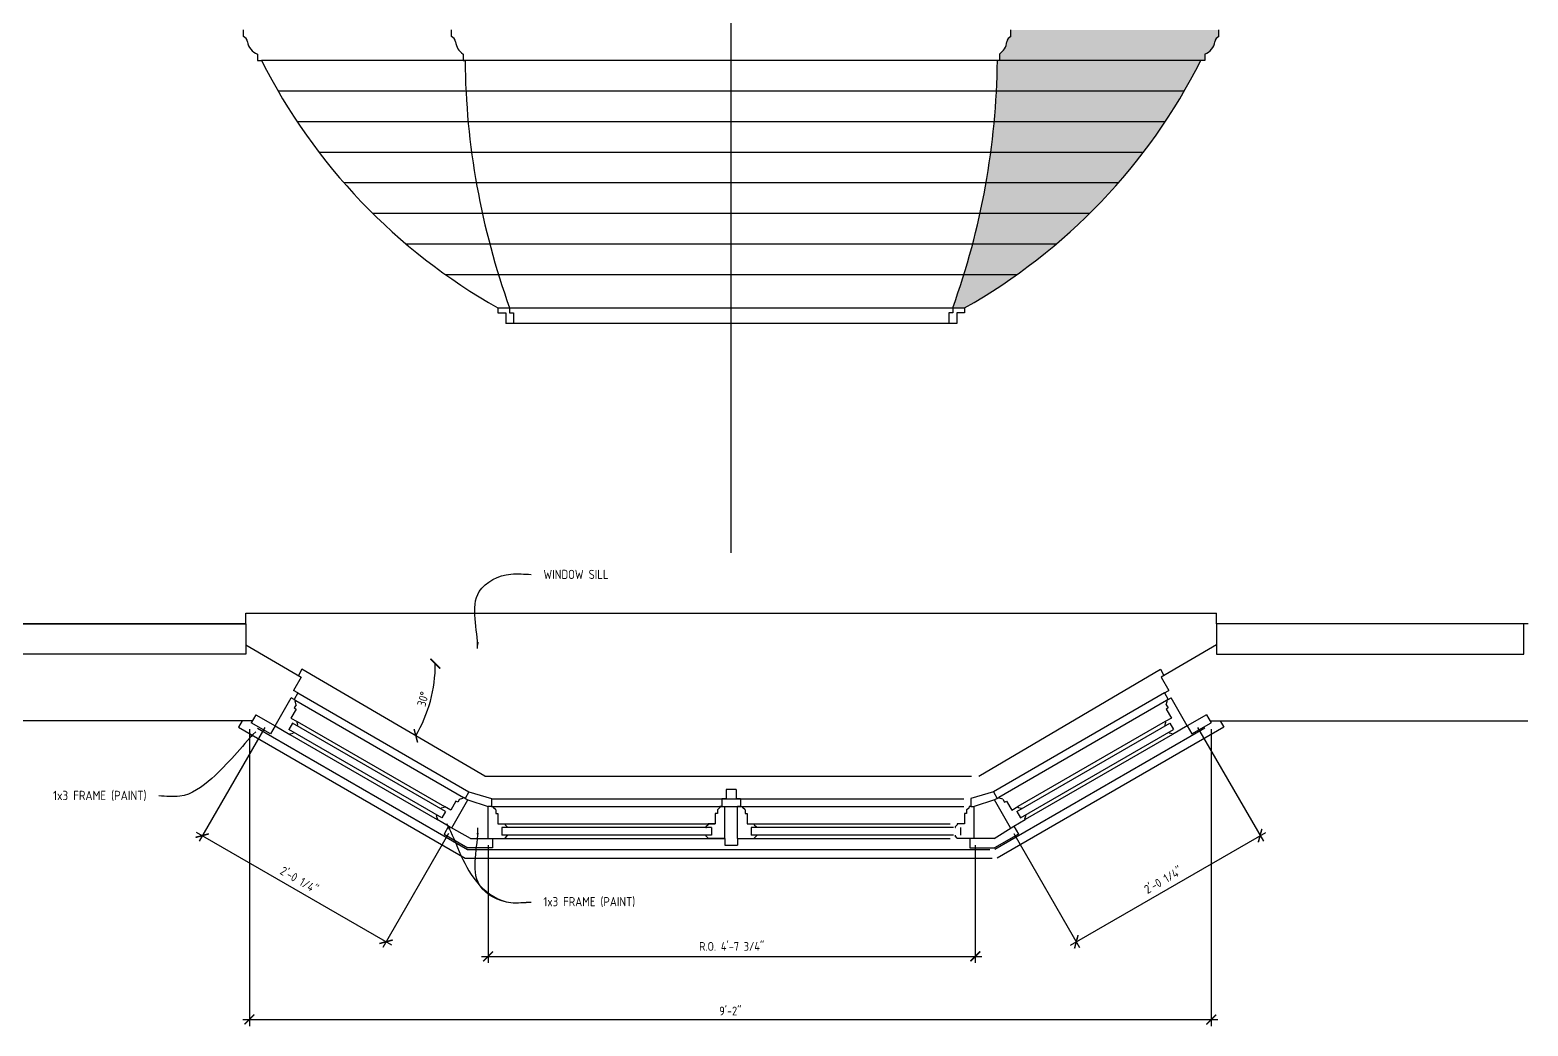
# Model space of a CAD drawing. Header units: inches. Extents: x -2541 to 2108, y -2072 to 3885.
# Drawn here: x 586.2 to 757.6, y -2072.4 to -1958.5 of the extents above; entities that cross this region are included whole.
import ezdxf

# ---------------------------------------------------------------- set-up
doc = ezdxf.new("R2010")
doc.units = ezdxf.units.IN
doc.header["$MEASUREMENT"] = 0
for name, color, linetype in [('A-DIM', 8, 'Continuous'), ('ELEV-1', 8, 'Continuous'), ('ELEV-2', 1, 'Continuous'), ('ELEV-3', 3, 'Continuous'), ('ELEV-4', 4, 'Continuous'), ('ELEV-HATCH', 8, 'Continuous'), ('PL-1', 9, 'Continuous'), ('PL-5', 6, 'Continuous'), ('PL-DORSILL', 1, 'Continuous'), ('PL-DORWIN', 3, 'Continuous')]:
    doc.layers.add(name, color=color, linetype=linetype)
doc.styles.add('DIM12', font='architxt.shx', dxfattribs={"height": 1})
doc.styles.add('DIM8', font='architxt.shx', dxfattribs={"height": 0.75})
doc.dimstyles.new('TICK12A', dxfattribs={"dimscale": 12, "dimtxt": 0.078125, "dimasz": 0.09375, "dimexe": 0.0625, "dimexo": 0.0625, "dimgap": 0.03125, "dimtad": 1, "dimdec": 3, "dimzin": 3, "dimdsep": 46, "dimlunit": 4, "dimtxsty": 'DIM12', "dimblk1": 'ARCHTICK', "dimblk2": 'ARCHTICK', "dimsah": 1, "dimcen": 0.09375, "dimdle": 0.0625, "dimclrd": 256, "dimclrt": 2, "dimadec": 0, "dimazin": 0, "dimtfac": 1, "dimtdec": 3, "dimtmove": 2, "dimatfit": 2, "dimldrblk": 'ARCHTICK', "dimfxl": 1, "dimfrac": 2, "dimtolj": 1, "dimtzin": 0, "dimarcsym": 0})
doc.dimstyles.new('TICK8A', dxfattribs={"dimscale": 8, "dimtxt": 0.1875, "dimasz": 0.09375, "dimexe": 0.0625, "dimexo": 0.0625, "dimgap": 0.125, "dimtad": 1, "dimdec": 4, "dimzin": 3, "dimdsep": 46, "dimlunit": 4, "dimtxsty": 'DIM8', "dimblk1": 'ARCHTICK', "dimblk2": 'ARCHTICK', "dimsah": 1, "dimcen": 0.09375, "dimdle": 0.0625, "dimclrt": 2, "dimadec": 0, "dimazin": 0, "dimtfac": 1, "dimtdec": 4, "dimtofl": 0, "dimtmove": 2, "dimatfit": 3, "dimfxl": 1, "dimfrac": 1, "dimtolj": 1, "dimtzin": 0, "dimarcsym": 0})

# ---------------------------------------------------------------- blocks, each defined once
blk = doc.blocks.new('_ARCHTICK')
at = {"color": 0, "linetype": 'ByBlock', "const_width": 0.15}
blk.add_lwpolyline([(-0.5, -0.5), (0.5, 0.5)], dxfattribs=at)
blk = doc.blocks.new('*D15')
at = {"layer": 'A-DIM', "lineweight": -2}
blk.add_arc((616.23, -2030.96), 16.36, 329.7042, 360, dxfattribs=at)
at = {"layer": 'DEFPOINTS', "color": 0}
for p in [(604.77, -2030.96), (617.33, -2031.6), (726.53, -2030.96), (631.58, -2036.61), (638.24, -2043.82)]:
    blk.add_point(p, dxfattribs=at)
at = {"layer": 'A-DIM', "lineweight": -2, "xscale": 1.125, "yscale": 1.125, "zscale": 1.125}
for p, rotation in [((632.59, -2030.96), 89.99999999999991), ((630.36, -2039.21), 239.7042434981012)]:
    blk.add_blockref('_ARCHTICK', p, dxfattribs=dict(at, rotation=rotation))
at = {"layer": 'A-DIM', "color": 2, "insert": (631.18, -2035), "char_height": 1, "attachment_point": 5, "rotation": 74.8521, "style": 'DIM12'}
blk.add_mtext('\\A1;30°', dxfattribs=at)
blk = doc.blocks.new('*D16')
at = {"layer": 'A-DIM', "color": 0, "lineweight": -2}
for p, q in [((638.63, -2051.72), (638.63, -2065.19)), ((694.35, -2051.72), (694.35, -2065.19))]:
    blk.add_line(p, q, dxfattribs=at)
at = {"layer": 'A-DIM', "lineweight": -2}
blk.add_line((637.88, -2064.44), (695.1, -2064.44), dxfattribs=at)
at = {"layer": 'DEFPOINTS', "color": 0}
for p in [(638.63, -2050.97), (694.35, -2050.97), (694.35, -2064.44)]:
    blk.add_point(p, dxfattribs=at)
at = {"layer": 'A-DIM', "lineweight": -2, "xscale": 1.125, "yscale": 1.125, "zscale": 1.125, "rotation": 180}
blk.add_blockref('_ARCHTICK', (638.63, -2064.44), dxfattribs=at)
at = {"layer": 'A-DIM', "lineweight": -2, "xscale": 1.125, "yscale": 1.125, "zscale": 1.125}
blk.add_blockref('_ARCHTICK', (694.35, -2064.44), dxfattribs=at)
at = {"layer": 'A-DIM', "color": 2, "insert": (666.49, -2063.3), "char_height": 1, "attachment_point": 5, "style": 'DIM12'}
blk.add_mtext('\\A1;R.O. 4\'-7 3/4"', dxfattribs=at)
blk = doc.blocks.new('*D17')
at = {"layer": 'A-DIM', "color": 0, "lineweight": -2}
for p, q in [((611.33, -2038.47), (611.33, -2072.41)), ((721.34, -2038.47), (721.34, -2072.41))]:
    blk.add_line(p, q, dxfattribs=at)
at = {"layer": 'A-DIM', "lineweight": -2}
blk.add_line((610.58, -2071.66), (722.09, -2071.66), dxfattribs=at)
at = {"layer": 'DEFPOINTS', "color": 0}
for p in [(611.33, -2037.72), (721.34, -2037.72), (721.34, -2071.66)]:
    blk.add_point(p, dxfattribs=at)
at = {"layer": 'A-DIM', "lineweight": -2, "xscale": 1.125, "yscale": 1.125, "zscale": 1.125, "rotation": 180}
blk.add_blockref('_ARCHTICK', (611.33, -2071.66), dxfattribs=at)
at = {"layer": 'A-DIM', "lineweight": -2, "xscale": 1.125, "yscale": 1.125, "zscale": 1.125}
blk.add_blockref('_ARCHTICK', (721.34, -2071.66), dxfattribs=at)
at = {"layer": 'A-DIM', "color": 2, "insert": (666.33, -2070.69), "char_height": 1, "attachment_point": 5, "style": 'DIM12'}
blk.add_mtext('\\A1;9\'-2"', dxfattribs=at)
blk = doc.blocks.new('*D18')
at = {"layer": 'A-DIM', "color": 0, "lineweight": -2}
for p, q in [((719.78, -2038.26), (727.3, -2051.28)), ((698.76, -2050.4), (706.27, -2063.42))]:
    blk.add_line(p, q, dxfattribs=at)
at = {"layer": 'A-DIM', "lineweight": -2}
blk.add_line((705.25, -2063.14), (727.57, -2050.26), dxfattribs=at)
at = {"layer": 'DEFPOINTS', "color": 0}
for p in [(719.41, -2037.61), (698.38, -2049.75), (726.92, -2050.63)]:
    blk.add_point(p, dxfattribs=at)
at = {"layer": 'A-DIM', "lineweight": -2, "xscale": 1.125, "yscale": 1.125, "zscale": 1.125}
for p, rotation in [((726.92, -2050.63), 29.99385882097481), ((705.9, -2062.77), 209.9938588209748)]:
    blk.add_blockref('_ARCHTICK', p, dxfattribs=dict(at, rotation=rotation))
at = {"layer": 'A-DIM', "color": 2, "insert": (715.84, -2055.71), "char_height": 1, "attachment_point": 5, "rotation": 29.9939, "style": 'DIM12'}
blk.add_mtext('\\A1;2\'-0 1/4"', dxfattribs=at)
blk = doc.blocks.new('*D19')
at = {"layer": 'A-DIM', "color": 0, "lineweight": -2}
for p, q in [((613.08, -2038.26), (605.56, -2051.28)), ((634.1, -2050.4), (626.59, -2063.42))]:
    blk.add_line(p, q, dxfattribs=at)
at = {"layer": 'A-DIM', "lineweight": -2}
blk.add_line((627.61, -2063.14), (605.29, -2050.26), dxfattribs=at)
at = {"layer": 'DEFPOINTS', "color": 0}
for p in [(613.45, -2037.61), (605.93, -2050.63), (634.48, -2049.75)]:
    blk.add_point(p, dxfattribs=at)
at = {"layer": 'A-DIM', "lineweight": -2, "xscale": 1.125, "yscale": 1.125, "zscale": 1.125}
for p, rotation in [((605.93, -2050.63), 150.0061411790252), ((626.96, -2062.77), 330.0061411790252)]:
    blk.add_blockref('_ARCHTICK', p, dxfattribs=dict(at, rotation=rotation))
at = {"layer": 'A-DIM', "color": 2, "insert": (617.02, -2055.71), "char_height": 1, "attachment_point": 5, "rotation": 330.0061, "style": 'DIM12'}
blk.add_mtext('\\A1;2\'-0 1/4"', dxfattribs=at)

msp = doc.modelspace()

# ---------------------------------------------------------------- hatches: boundary and pattern name
at = {"layer": 'ELEV-HATCH'}
h = msp.add_hatch(dxfattribs=at)
h.set_pattern_fill('DOTS', scale=8, style=0)
h.set_pattern_definition([(0, (693.1204, -1990.2715), (0.25, 0.5), [0, -0.5])])
h.paths.add_polyline_path([(706.5962, -1980.2691), (694.7088, -1980.2691, -0.03029635), (691.7734, -1990.2715), (693.1204, -1990.2715, 0.06249005)])
h.paths.add_polyline_path([(720.1482, -1961.9838), (696.8718, -1961.9838, -0.05361838), (694.7088, -1980.2691), (706.5962, -1980.2691, 0.08502836)])
h.paths.add_polyline_path([(721.7312, -1959.8808, -0.28176936), (722.2121, -1959.2338), (722.2121, -1958.4838), (698.427, -1958.4838), (698.427, -1959.2338, 0.2622716), (697.9532, -1959.8252, -0.2248983), (697.1009, -1961.2338), (697.1009, -1961.9838), (720.1482, -1961.9838), (720.5984, -1961.9838), (720.5984, -1961.2338, 0.28439976)])
h.paths.add_polyline_path([(716.4962, -1898.9472), (700.0596, -1898.9472), (700.0596, -1952.9168), (716.4962, -1952.9168)], flags=0)
h.paths.add_polyline_path([(718.5937, -1897.0097), (699.2749, -1897.0097), (699.2749, -1955.1503), (718.5937, -1955.1503)])
h.paths.add_polyline_path([(700.0596, -1952.9168), (700.0596, -1898.9472), (716.4962, -1898.9472), (716.4962, -1952.9168)], flags=16)
h.paths.add_polyline_path([(721.8648, -1888.2347), (696.9116, -1888.2347), (696.9116, -1895.0722), (721.0838, -1895.0722), (721.8648, -1895.0722)])
h.paths.add_polyline_path([(722.6458, -1884.0132), (697.3331, -1884.0132), (697.3331, -1888.2347), (722.6458, -1888.2347)])
h.paths.add_polyline_path([(725.3581, -1881.1446), (725.3581, -1880.9259), (725.5769, -1880.9259, 0.41421356), (725.6706, -1880.8321), (725.6706, -1880.6134), (726.3581, -1880.6134), (726.3581, -1880.3009), (722.5203, -1880.3009), (699.6346, -1880.3009), (699.6346, -1880.3009), (699.5949, -1880.3009), (699.5949, -1880.6134), (699.2992, -1880.6134, 0.41421356), (699.2054, -1880.7071), (699.2054, -1880.9259), (698.9923, -1880.9259), (698.9923, -1881.1446, 0.24578478), (697.9897, -1883.1695), (697.839, -1883.1695, -0.31720182), (697.5263, -1883.7007), (697.5263, -1884.0132), (722.9583, -1884.0132), (722.9583, -1883.7007, 0.41421356), (723.4896, -1883.1695), (723.7396, -1883.1695, -0.30331381)])

# ---------------------------------------------------------------- linework, layer by layer
at = {"layer": 'A-DIM', "color": 7}
msp.add_line((666.4285, -2018.2982), (666.4285, -1808.8039), dxfattribs=at)
at = {"layer": 'ELEV-1', "color": 7}
for p, q in [((718.2465, -1965.4838), (614.6104, -1965.4838)), ((716.0625, -1968.9838), (616.7944, -1968.9838)), ((713.5618, -1972.4838), (619.2952, -1972.4838)), ((710.6973, -1975.9838), (622.1596, -1975.9838)), ((707.4033, -1979.4838), (625.4536, -1979.4838)), ((703.5825, -1982.9838), (629.2745, -1982.9838)), ((699.0806, -1986.4838), (633.7764, -1986.4838))]:
    msp.add_line(p, q, dxfattribs=at)
at = {"layer": 'ELEV-2', "color": 7}
for p, q in [((720.1482, -1961.9838), (612.7088, -1961.9838)), ((639.7366, -1990.2715), (693.1204, -1990.2715))]:
    msp.add_line(p, q, dxfattribs=at)
at = {"layer": 'ELEV-3', "color": 7}
for p, q in [((641.0836, -1990.2715), (641.0836, -1990.8241)), ((641.0836, -1990.8241), (641.5339, -1990.8241)), ((641.5339, -1990.8241), (641.5339, -1992.0463)), ((691.7734, -1990.8241), (691.323, -1990.8241)), ((691.323, -1990.8241), (691.323, -1992.0463)), ((691.7734, -1990.2715), (691.7734, -1990.8241)), ((610.9028, -2026.3902), (610.9028, -2025.1793)), ((610.9028, -2025.1793), (721.9541, -2025.1793)), ((721.9541, -2026.3902), (721.9541, -2025.1793))]:
    msp.add_line(p, q, dxfattribs=at)
for centre, start, end in [((722.0783, -1961.0703), 180.60792, 199.82588), ((610.7787, -1961.0703), 340.17412, 359.39208)]:
    msp.add_arc(centre, 86.0979, start, end, dxfattribs=at)
at = {"layer": 'ELEV-4', "color": 7}
for p, q in [((610.6449, -1959.2338), (610.6449, -1958.4838)), ((634.4299, -1959.2338), (634.4299, -1958.4838)), ((698.427, -1959.2338), (698.427, -1958.4838)), ((722.2121, -1959.2338), (722.2121, -1958.4838)), ((612.2585, -1961.2338), (612.2585, -1961.9838)), ((612.2585, -1961.2338), (612.2585, -1961.9838)), ((612.2585, -1961.2338), (612.2585, -1961.9838)), ((612.2585, -1961.2338), (612.2585, -1961.9838)), ((612.2585, -1961.2338), (612.2585, -1961.9838)), ((612.2585, -1961.2338), (612.2585, -1961.9838)), ((635.7561, -1961.2338), (635.7561, -1961.9838)), ((635.7561, -1961.2338), (635.7561, -1961.9838)), ((635.7561, -1961.2338), (635.7561, -1961.9838)), ((635.7561, -1961.2338), (635.7561, -1961.9838)), ((635.7561, -1961.2338), (635.7561, -1961.9838)), ((635.7561, -1961.2338), (635.7561, -1961.9838)), ((697.1009, -1961.2338), (697.1009, -1961.9838)), ((697.1009, -1961.2338), (697.1009, -1961.9838)), ((697.1009, -1961.2338), (697.1009, -1961.9838)), ((697.1009, -1961.2338), (697.1009, -1961.9838)), ((697.1009, -1961.2338), (697.1009, -1961.9838)), ((697.1009, -1961.2338), (697.1009, -1961.9838)), ((720.5984, -1961.2338), (720.5984, -1961.9838)), ((720.5984, -1961.2338), (720.5984, -1961.9838)), ((720.5984, -1961.2338), (720.5984, -1961.9838)), ((720.5984, -1961.2338), (720.5984, -1961.9838)), ((720.5984, -1961.2338), (720.5984, -1961.9838)), ((720.5984, -1961.2338), (720.5984, -1961.9838)), ((612.2585, -1961.9838), (612.7088, -1961.9838)), ((612.7088, -1961.9838), (612.7088, -1961.9838)), ((612.7088, -1961.9838), (612.7088, -1961.9838)), ((612.7088, -1961.9838), (612.7088, -1961.9838)), ((612.7088, -1961.9838), (612.7088, -1961.9838)), ((635.7561, -1961.9838), (635.9852, -1961.9838)), ((635.9852, -1961.9838), (635.9852, -1961.9838)), ((635.9852, -1961.9838), (635.9852, -1961.9838)), ((635.9852, -1961.9838), (635.9852, -1961.9838)), ((635.9852, -1961.9838), (635.9852, -1961.9838)), ((696.8718, -1961.9838), (696.8718, -1961.9838)), ((697.1009, -1961.9838), (696.8718, -1961.9838)), ((696.8718, -1961.9838), (696.8718, -1961.9838)), ((696.8718, -1961.9838), (696.8718, -1961.9838)), ((696.8718, -1961.9838), (696.8718, -1961.9838)), ((720.1482, -1961.9838), (720.1482, -1961.9838)), ((720.5984, -1961.9838), (720.1482, -1961.9838)), ((720.1482, -1961.9838), (720.1482, -1961.9838)), ((720.1482, -1961.9838), (720.1482, -1961.9838)), ((720.1482, -1961.9838), (720.1482, -1961.9838)), ((639.7366, -1990.2715), (639.7366, -1990.8241)), ((639.7366, -1990.8241), (640.6373, -1990.8241)), ((640.6373, -1990.8241), (640.6373, -1992.0463)), ((693.1204, -1990.8241), (692.2196, -1990.8241)), ((692.2196, -1990.8241), (692.2196, -1992.0463)), ((693.1204, -1990.2715), (693.1204, -1990.8241)), ((692.2196, -1992.0463), (640.6373, -1992.0463))]:
    msp.add_line(p, q, dxfattribs=at)
for centre, radius, start, end in [((610.3568, -1959.9501), 0.772, 9.308363, 68.092604), ((612.7853, -1959.6421), 1.6766, 186.270313, 251.68877), ((634.1419, -1959.9501), 0.772, 9.308363, 68.092604), ((636.8165, -1959.6299), 1.9227, 185.82895, 236.528299), ((696.0404, -1959.6299), 1.9227, 303.471701, 354.17105), ((698.7151, -1959.9501), 0.772, 111.907396, 170.691637), ((720.0717, -1959.6421), 1.6766, 288.31123, 353.729687), ((722.5001, -1959.9501), 0.772, 111.907396, 170.691637), ((672.8584, -1931.569), 67.4021, 206.823499, 240.56687), ((659.9985, -1931.569), 67.4021, 299.43313, 333.176501)]:
    msp.add_arc(centre, radius, start, end, dxfattribs=at)
at = {"layer": 'PL-1', "color": 7}
for p, q in [((614.2632, -2038.0775), (616.107, -2034.884)), ((616.4318, -2035.0715), (616.107, -2034.884)), ((616.6212, -2035.1809), (635.8048, -2046.2566)), ((616.8693, -2034.3137), (636.4248, -2045.6041)), ((715.9877, -2034.3137), (696.4322, -2045.6041)), ((716.2358, -2035.1809), (697.0521, -2046.2566)), ((716.4252, -2035.0715), (716.75, -2034.884)), ((718.5937, -2038.0775), (716.75, -2034.884)), ((612.0524, -2036.801), (614.2632, -2038.0775)), ((720.8046, -2036.801), (718.5937, -2038.0775)), ((612.2522, -2038.3413), (636.2645, -2052.2048)), ((616.7848, -2037.5847), (633.6412, -2047.3168)), ((720.6048, -2038.3413), (696.5924, -2052.2048)), ((716.0721, -2037.5847), (699.2158, -2047.3168)), ((615.9412, -2039.0462), (632.7973, -2048.7781)), ((716.9158, -2039.0462), (700.0596, -2048.7781)), ((634.4752, -2049.7469), (636.319, -2046.5534)), ((635.9942, -2046.3659), (636.319, -2046.5534)), ((636.319, -2046.5534), (638.6484, -2047.2833)), ((638.6287, -2050.9708), (638.6287, -2047.2833)), ((639.0037, -2047.2833), (638.6484, -2047.2833)), ((639.0037, -2046.4083), (693.0255, -2046.4083)), ((639.2224, -2047.2833), (693.0255, -2047.2833)), ((665.3457, -2047.2833), (665.7207, -2047.2833)), ((665.7207, -2050.9708), (665.7207, -2047.2833)), ((667.1362, -2050.9708), (667.1362, -2047.2833)), ((667.5112, -2047.2833), (667.1362, -2047.2833)), ((693.8532, -2047.2833), (694.2086, -2047.2833)), ((696.538, -2046.5534), (694.2086, -2047.2833)), ((694.2282, -2050.9708), (694.2282, -2047.2833)), ((696.8627, -2046.3659), (696.538, -2046.5534)), ((698.3817, -2049.7469), (696.538, -2046.5534)), ((636.5952, -2050.9708), (634.1133, -2049.5379)), ((640.5661, -2049.2833), (664.5958, -2049.2833)), ((668.2612, -2049.2833), (691.4631, -2049.2833)), ((696.5118, -2050.9708), (698.7436, -2049.5379)), ((636.2645, -2052.2048), (696.0147, -2052.2048)), ((636.5952, -2050.9708), (639.1287, -2050.9708)), ((640.5662, -2050.9708), (665.7207, -2050.9708)), ((667.1362, -2050.9708), (691.4631, -2050.9708)), ((696.5118, -2050.9708), (693.7282, -2050.9708))]:
    msp.add_line(p, q, dxfattribs=at)
for points in [[(610.9028, -2026.3902), (610.9028, -2029.8936), (575.7548, -2029.8936), (575.7548, -2026.3902)], [(721.9541, -2026.3902), (721.9541, -2029.8936), (757.1022, -2029.8936), (757.1022, -2026.3902)]]:
    msp.add_lwpolyline(points, close=True, dxfattribs=at)
at = {"layer": 'PL-5', "color": 7}
for p, q in [((610.9028, -2026.3936), (575.7548, -2026.3936)), ((610.9028, -2026.3902), (610.9028, -2028.8222)), ((721.9541, -2026.3902), (721.9541, -2028.8222)), ((757.5688, -2026.3936), (721.9541, -2026.3936)), ((757.5688, -2026.3936), (757.5688, -2026.3936)), ((610.9028, -2028.8222), (617.2549, -2032.4895)), ((721.9541, -2028.8222), (715.6021, -2032.4895)), ((617.2549, -2032.4895), (616.3686, -2034.0247)), ((715.6021, -2032.4895), (716.4884, -2034.0247)), ((616.8693, -2034.3137), (616.3686, -2034.0247)), ((616.8693, -2034.3137), (616.4318, -2035.0715)), ((616.4318, -2035.0715), (616.6212, -2035.1809)), ((616.6212, -2035.1809), (616.5587, -2035.2891)), ((616.6616, -2035.6733), (616.5587, -2035.2891)), ((715.9877, -2034.3137), (716.4884, -2034.0247)), ((715.9877, -2034.3137), (716.4252, -2035.0715)), ((716.1954, -2035.6733), (716.2983, -2035.2891)), ((716.4252, -2035.0715), (716.2358, -2035.1809)), ((716.2358, -2035.1809), (716.2983, -2035.2891)), ((612.0524, -2036.801), (611.5211, -2037.7212)), ((616.675, -2036.1501), (616.0812, -2037.1785)), ((616.0812, -2037.1785), (616.7848, -2037.5847)), ((616.6616, -2035.6733), (616.4585, -2036.0251)), ((616.4585, -2036.0251), (616.675, -2036.1501)), ((716.7757, -2037.1785), (716.0721, -2037.5847)), ((716.3985, -2036.0251), (716.182, -2036.1501)), ((716.182, -2036.1501), (716.7757, -2037.1785)), ((716.1954, -2035.6733), (716.3985, -2036.0251)), ((720.8046, -2036.801), (721.3358, -2037.7212)), ((611.6481, -2037.5011), (575.9236, -2037.5011)), ((610.4934, -2037.5011), (610.0693, -2038.2357)), ((613.732, -2038.9976), (611.5211, -2037.7212)), ((614.2632, -2038.0775), (613.732, -2038.9976)), ((614.2632, -2038.0775), (615.9412, -2039.0462)), ((615.9724, -2038.9921), (616.3139, -2038.9006)), ((616.3608, -2038.8194), (616.3139, -2038.9006)), ((616.7848, -2037.5847), (616.7379, -2037.666)), ((616.7379, -2037.666), (616.8295, -2038.0075)), ((616.7983, -2038.0617), (616.7441, -2038.0304)), ((616.8295, -2038.0075), (616.7983, -2038.0617)), ((716.119, -2037.666), (716.0274, -2038.0075)), ((716.0274, -2038.0075), (716.0587, -2038.0617)), ((716.0587, -2038.0617), (716.1128, -2038.0304)), ((716.0721, -2037.5847), (716.119, -2037.666)), ((716.4962, -2038.8194), (716.543, -2038.9006)), ((716.8845, -2038.9921), (716.543, -2038.9006)), ((718.5937, -2038.0775), (716.9158, -2039.0462)), ((718.5937, -2038.0775), (719.125, -2038.9976)), ((719.125, -2038.9976), (721.3358, -2037.7212)), ((721.2088, -2037.5011), (757.5389, -2037.5011)), ((722.3635, -2037.5011), (722.7876, -2038.2357)), ((615.9724, -2038.9921), (615.9412, -2039.0462)), ((716.8845, -2038.9921), (716.9158, -2039.0462)), ((636.4248, -2045.6041), (635.9942, -2046.3659)), ((636.4248, -2045.6041), (639.0037, -2046.3979)), ((667.0112, -2045.3484), (665.8457, -2045.3484)), ((665.8457, -2045.3484), (665.8457, -2046.4083)), ((667.0112, -2045.3484), (667.0112, -2046.4083)), ((696.4322, -2045.6041), (693.8532, -2046.3979)), ((696.4322, -2045.6041), (696.8627, -2046.3659)), ((633.2527, -2047.4894), (633.2214, -2047.5436)), ((633.2214, -2047.5436), (633.2756, -2047.5748)), ((633.5943, -2047.398), (633.2527, -2047.4894)), ((633.6412, -2047.3168), (633.5943, -2047.398)), ((634.3448, -2047.723), (633.6412, -2047.3168)), ((634.9385, -2046.6946), (634.3448, -2047.723)), ((635.155, -2046.8196), (634.9385, -2046.6946)), ((635.3581, -2046.4678), (635.155, -2046.8196)), ((635.3581, -2046.4678), (635.7423, -2046.3648)), ((635.8048, -2046.2566), (635.7423, -2046.3648)), ((635.9942, -2046.3659), (635.8048, -2046.2566)), ((639.0037, -2046.3979), (639.0037, -2047.2833)), ((639.0037, -2047.2833), (639.2224, -2047.2833)), ((639.2224, -2047.2833), (639.2224, -2047.4083)), ((639.5037, -2047.6896), (639.2224, -2047.4083)), ((664.8458, -2047.6896), (665.127, -2047.4083)), ((665.3457, -2047.2833), (665.127, -2047.2833)), ((665.127, -2047.2833), (665.127, -2047.4083)), ((665.3457, -2046.4083), (665.3457, -2047.2833)), ((665.8457, -2046.4083), (665.3457, -2046.4083)), ((667.5112, -2046.4083), (667.0112, -2046.4083)), ((667.5112, -2046.4083), (667.5112, -2047.2833)), ((667.5112, -2047.2833), (667.7299, -2047.2833)), ((667.7299, -2047.2833), (667.7299, -2047.4083)), ((668.0112, -2047.6896), (667.7299, -2047.4083)), ((693.3533, -2047.6896), (693.6345, -2047.4083)), ((693.8532, -2047.2833), (693.6345, -2047.2833)), ((693.6345, -2047.2833), (693.6345, -2047.4083)), ((693.8532, -2046.3979), (693.8532, -2047.2833)), ((696.8627, -2046.3659), (697.0521, -2046.2566)), ((697.0521, -2046.2566), (697.1146, -2046.3648)), ((697.4988, -2046.4678), (697.1146, -2046.3648)), ((697.4988, -2046.4678), (697.7019, -2046.8196)), ((697.7019, -2046.8196), (697.9184, -2046.6946)), ((697.9184, -2046.6946), (698.5122, -2047.723)), ((698.5122, -2047.723), (699.2158, -2047.3168)), ((699.2158, -2047.3168), (699.2627, -2047.398)), ((699.2627, -2047.398), (699.6043, -2047.4894)), ((699.6355, -2047.5436), (699.5814, -2047.5748)), ((699.6043, -2047.4894), (699.6355, -2047.5436)), ((632.7839, -2048.3013), (632.7371, -2048.3825)), ((632.8286, -2048.724), (632.7371, -2048.3825)), ((632.8286, -2048.724), (632.7973, -2048.7781)), ((634.1133, -2049.5379), (632.7973, -2048.7781)), ((639.5037, -2047.6896), (639.5037, -2048.0958)), ((639.5037, -2048.0958), (639.7537, -2048.0958)), ((639.7537, -2048.0958), (639.7537, -2049.2833)), ((664.5958, -2048.0958), (664.5958, -2049.2833)), ((664.8458, -2048.0958), (664.5958, -2048.0958)), ((664.8458, -2047.6896), (664.8458, -2048.0958)), ((668.0112, -2047.6896), (668.0112, -2048.0958)), ((668.0112, -2048.0958), (668.2612, -2048.0958)), ((668.2612, -2048.0958), (668.2612, -2049.2833)), ((693.1033, -2048.0958), (693.1033, -2049.2833)), ((693.3533, -2048.0958), (693.1033, -2048.0958)), ((693.3533, -2047.6896), (693.3533, -2048.0958)), ((698.7436, -2049.5379), (700.0596, -2048.7781)), ((700.0284, -2048.724), (700.1199, -2048.3825)), ((700.0284, -2048.724), (700.0596, -2048.7781)), ((700.073, -2048.3013), (700.1199, -2048.3825)), ((634.1133, -2049.5379), (633.5821, -2050.4581)), ((633.5821, -2050.4581), (636.3105, -2052.0333)), ((639.7537, -2049.2833), (640.5661, -2049.2833)), ((640.5661, -2049.2833), (640.5661, -2049.3771)), ((640.5661, -2049.3771), (640.8162, -2049.6271)), ((640.5662, -2050.9083), (640.8162, -2050.6583)), ((640.5662, -2050.9083), (640.5662, -2050.9708)), ((640.8162, -2049.6896), (640.7537, -2049.6896)), ((640.8162, -2049.6271), (640.8162, -2049.6896)), ((640.8162, -2050.5646), (640.8162, -2050.6583)), ((663.7833, -2049.3771), (663.5332, -2049.6271)), ((663.5332, -2049.6271), (663.5332, -2049.6896)), ((663.5332, -2049.6896), (663.5957, -2049.6896)), ((663.5332, -2050.5646), (663.5332, -2050.6583)), ((663.7832, -2050.9083), (663.5332, -2050.6583)), ((663.7832, -2050.9083), (663.7832, -2050.9708)), ((664.5958, -2049.2833), (663.7833, -2049.2833)), ((663.7833, -2049.2833), (663.7833, -2049.3771)), ((668.2612, -2049.2833), (669.0736, -2049.2833)), ((669.0736, -2049.2833), (669.0736, -2049.3771)), ((669.0736, -2049.3771), (669.3237, -2049.6271)), ((669.0737, -2050.9083), (669.3237, -2050.6583)), ((669.0737, -2050.9083), (669.0737, -2050.9708)), ((669.3237, -2049.6896), (669.2612, -2049.6896)), ((669.3237, -2049.6271), (669.3237, -2049.6896)), ((669.3237, -2050.5646), (669.3237, -2050.6583)), ((692.2908, -2049.3771), (692.0407, -2049.6271)), ((692.0407, -2049.6271), (692.0407, -2049.6896)), ((692.0407, -2049.6896), (692.1032, -2049.6896)), ((692.0407, -2050.5646), (692.0407, -2050.6583)), ((692.2907, -2050.9083), (692.0407, -2050.6583)), ((692.2907, -2050.9083), (692.2907, -2050.9708)), ((693.1033, -2049.2833), (692.2908, -2049.2833)), ((692.2908, -2049.2833), (692.2908, -2049.3771)), ((699.2749, -2050.4581), (696.5465, -2052.0333)), ((698.7436, -2049.5379), (699.2749, -2050.4581)), ((639.1287, -2052.0333), (636.3105, -2052.0333)), ((639.1287, -2050.9708), (639.1287, -2052.0333)), ((639.1287, -2050.9708), (640.5662, -2050.9708)), ((665.7207, -2050.9708), (663.7832, -2050.9708)), ((665.7207, -2050.9708), (665.7207, -2051.7208)), ((665.7207, -2051.7208), (667.1362, -2051.7208)), ((667.1362, -2050.9708), (669.0737, -2050.9708)), ((667.1362, -2050.9708), (667.1362, -2051.7208)), ((693.7282, -2050.9708), (692.2907, -2050.9708)), ((693.7282, -2050.9708), (693.7282, -2052.0333)), ((693.7282, -2052.0333), (696.5465, -2052.0333))]:
    msp.add_line(p, q, dxfattribs=at)
at = {"layer": 'PL-DORSILL', "color": 7}
for p, q in [((617.3308, -2031.6002), (616.9267, -2032.3001)), ((638.2396, -2043.8162), (617.3308, -2031.6002)), ((694.7423, -2043.8162), (715.5261, -2031.6002)), ((715.5261, -2031.6002), (715.9302, -2032.3001)), ((610.0693, -2038.2357), (635.9966, -2053.2048)), ((616.257, -2037.7492), (615.8195, -2038.5069)), ((722.7876, -2038.2357), (696.8604, -2053.2048)), ((716.5999, -2037.7492), (717.0374, -2038.5069)), ((638.2396, -2043.8162), (693.9146, -2043.8162)), ((633.7627, -2047.8561), (633.3252, -2048.6138)), ((699.0943, -2047.8561), (699.5318, -2048.6138)), ((640.1912, -2049.6896), (640.1912, -2050.5646)), ((664.1582, -2049.6896), (664.1582, -2050.5646)), ((668.6987, -2049.6896), (668.6987, -2050.5646)), ((692.6657, -2049.6896), (692.6657, -2050.5646)), ((635.9966, -2053.2048), (696.2826, -2053.2048))]:
    msp.add_line(p, q, dxfattribs=at)
at = {"layer": 'PL-DORWIN', "color": 7}
for p, q in [((633.3252, -2048.6138), (615.8195, -2038.5069)), ((633.7627, -2047.8561), (616.257, -2037.7492)), ((699.0943, -2047.8561), (716.5999, -2037.7492)), ((699.5318, -2048.6138), (717.0374, -2038.5069)), ((664.1582, -2049.6896), (640.1912, -2049.6896)), ((664.1582, -2050.5646), (640.1912, -2050.5646)), ((691.838, -2049.6896), (668.6987, -2049.6896)), ((691.838, -2050.5646), (668.6987, -2050.5646))]:
    msp.add_line(p, q, dxfattribs=at)

# ---------------------------------------------------------------- texts
at = {"layer": 'A-DIM', "color": 7, "style": 'DIM8'}
for s, insert, char_height, attachment_point in [('WINDOW SILL', (644.9552, -2020.7533), 1.05, 4), ('1x3 FRAME (PAINT)', (599.5532, -2046.0896), 1.06875, 6), ('1x3 FRAME (PAINT)', (644.952, -2058.2336), 1.05, 4)]:
    msp.add_mtext(s, dxfattribs=dict(at, insert=insert, char_height=char_height, attachment_point=attachment_point))

# ---------------------------------------------------------------- dimensions: what is measured, and where the dimension line sits
at = {"layer": 'A-DIM', "color": 7}
dim = msp.add_angular_dim_2l(base=(631.5834, -2036.6057), line1=((604.7709, -2030.9585), (726.5324, -2030.9585)), line2=((638.2396, -2043.8162), (617.3308, -2031.6002)), dimstyle='TICK12A', dxfattribs=at)
dim.commit()
dim.dimension.update_dxf_attribs({"geometry": '*D15', "text_midpoint": (631.1762, -2035.004)})
for p1, p2, distance, picture, middle in [((634.4752, -2049.7469), (613.4501, -2037.611), 15.0331, '*D19', (617.0158, -2055.7141)), ((698.3817, -2049.7469), (719.4069, -2037.611), -15.0331, '*D18', (715.8411, -2055.7141))]:
    dim = msp.add_aligned_dim(p1=p1, p2=p2, distance=distance, dimstyle='TICK12A', dxfattribs=at)
    dim.commit()
    dim.dimension.update_dxf_attribs({"geometry": picture, "text_midpoint": middle})
dim = msp.add_linear_dim(base=(721.3358, -2071.6586), p1=(611.3336, -2037.7212), p2=(721.3358, -2037.7212), dimstyle='TICK12A', dxfattribs=at)
dim.commit()
dim.dimension.update_dxf_attribs({"geometry": '*D17', "text_midpoint": (666.3347, -2070.6884)})
dim = msp.add_linear_dim(base=(694.35321, -2064.43964), p1=(638.62874, -2050.97081), p2=(694.35321, -2050.97081), text='R.O. <>', dimstyle='TICK12A', dxfattribs=at)
dim.commit()
dim.dimension.update_dxf_attribs({"geometry": '*D16', "text_midpoint": (666.49098, -2063.30274)})

# ---------------------------------------------------------------- leaders
at = {"layer": 'A-DIM', "color": 7, "path_type": 1}
for points in [[(637.4181, -2029.241), (637.6215, -2022.7165), (641.218, -2020.7074), (643.5552, -2020.7533)], [(612.0441, -2038.7459), (607.018, -2044.0914), (603.3572, -2046.1364), (600.9782, -2046.0896)], [(633.8775, -2049.2358), (637.6183, -2056.2704), (641.2148, -2058.2795), (643.552, -2058.2336)], [(637.4149, -2049.7459), (637.6183, -2056.2704), (641.2148, -2058.2795), (643.552, -2058.2336)]]:
    msp.add_leader(points, dimstyle='TICK8A', override={"dimgap": 0.125, "dimtad": 0}, dxfattribs=at)

doc.saveas('drawing.dxf')
